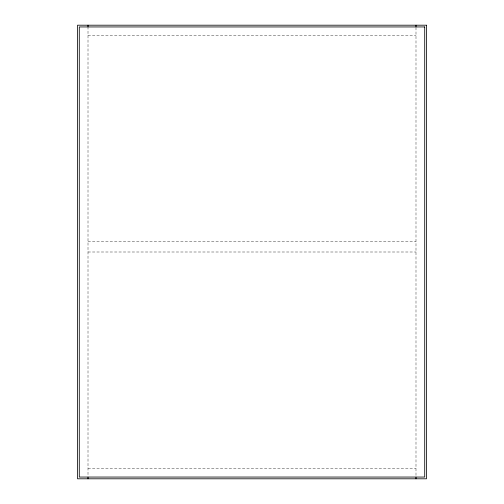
<?xml version="1.0" encoding="UTF-8"?>
<svg xmlns="http://www.w3.org/2000/svg" width="504" height="504" viewBox="0 0 504 504"><rect width="100%" height="100%" fill="white"/><g stroke="black" fill="none" stroke-linecap="round" stroke-linejoin="round"><path stroke-width="0.38" stroke-dasharray="2.52 1.89" d="M88.005 35.671L415.995 35.671M88.005 241.529L415.995 241.529M88.005 252L415.995 252M88.005 468.329L415.995 468.329M415.995 27.443L415.995 476.557M88.005 26.693L88.005 476.557"/><path stroke-width="0.76" d="M415.995 25.2L415.995 26.775M415.995 477.225L415.995 478.8M88.005 25.2L88.005 26.775M88.005 477.225L88.005 478.8M426.46 25.2L77.54 25.2L77.54 478.8L426.46 478.8L426.46 25.2M424.714 26.945L79.285 26.945L79.285 477.055L424.714 477.055L424.714 26.945"/></g></svg>
